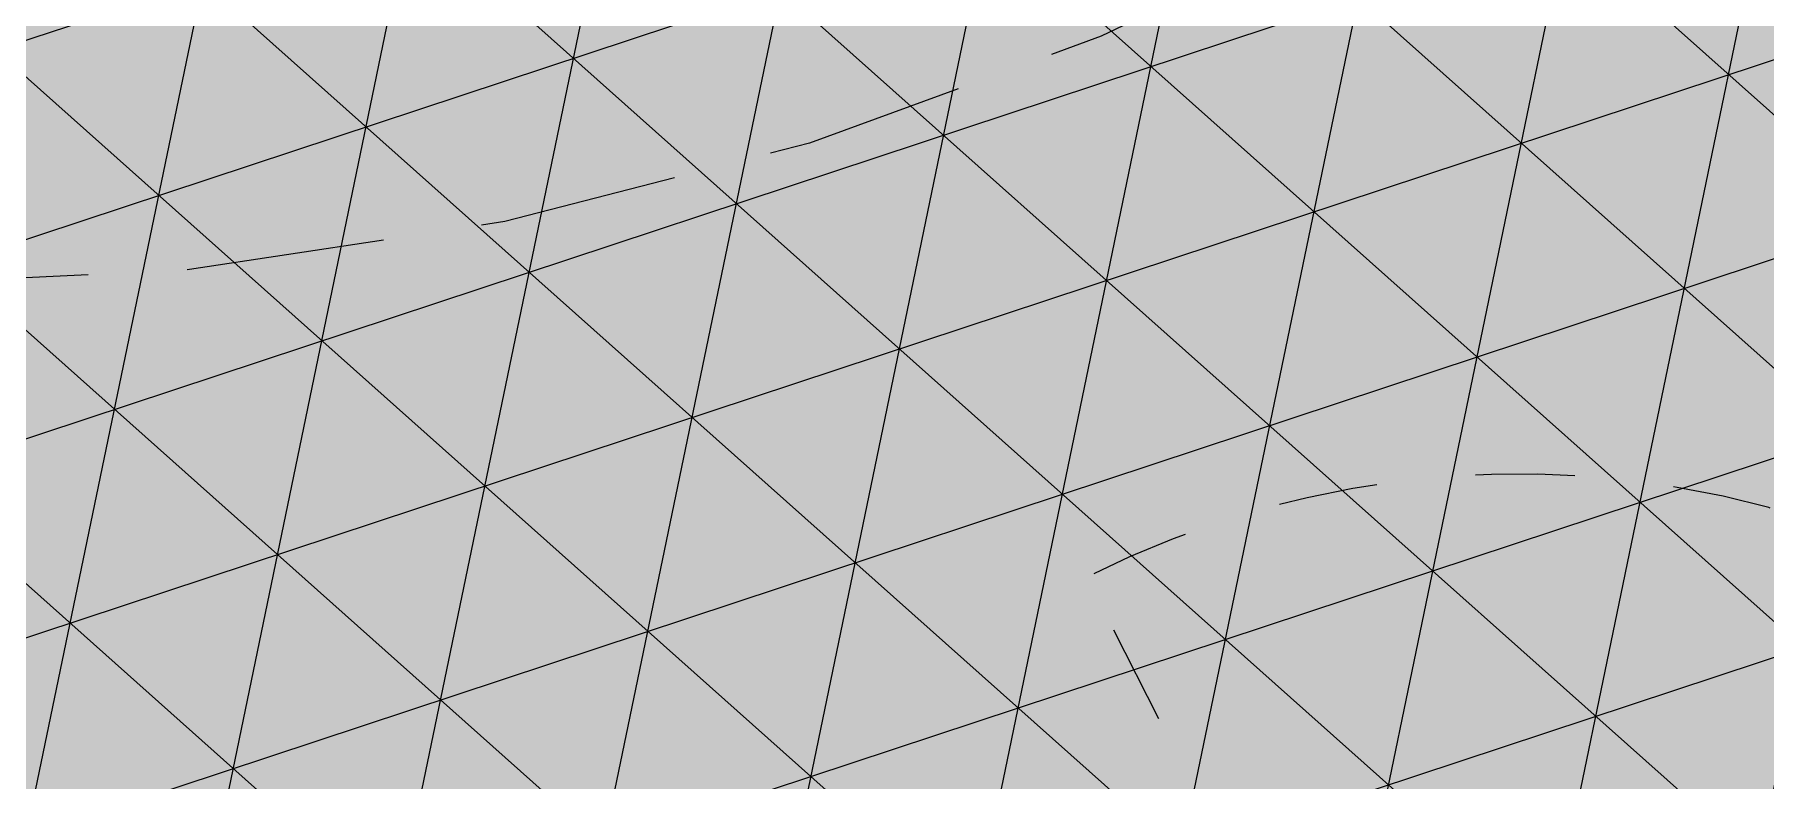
# Model space of a CAD drawing. Header units: metres. Extents: x 678805 to 1359287, y 2747329 to 5497370.
# Drawn here: x 679878.529 to 679880.708, y 2748654.324 to 2748655.263 of the extents above; entities that cross this region are included whole.
import ezdxf

# ---------------------------------------------------------------- set-up
doc = ezdxf.new("R2010")
doc.units = ezdxf.units.M
doc.linetypes.add('XREF_MON_BUILDINGS$0$Dash_2_', pattern=[0.25, 0.125, -0.125])
doc.linetypes.add('XREF_MON_SFT_TREES$0$HIDDEN', pattern=[0.375, 0.25, -0.125])
for name, color, linetype in [('00_XREF_MON_HSC_PAVEMENT', 7, 'Continuous'), ('00_XREF_TWQ_BUILDINGS', 7, 'Continuous'), ('00_XREF_TWQ_SFT_TREES', 7, 'Continuous'), ('XREF_MON_BUILDINGS$0$00-Modulos DEFINIDOS', 7, 'Continuous'), ('XREF_MON_BUILDINGS$0$02-L-06_Plan Change', 252, 'Continuous'), ('XREF_MON_SFT_TREES$0$SL_TREE_CANOPY', 251, 'XREF_MON_SFT_TREES$0$HIDDEN')]:
    doc.layers.add(name, color=color, linetype=linetype)
for name, color, linetype, true_color in [('XREF_MON_BUILDINGS$0$0-WIPEOUTS', 7, 'Continuous', 0xffffff), ('XREF_MON_BUILDINGS$0$02-L-06_Walls HATCH 01', 9, 'Continuous', 0x808080), ('XREF_MON_SFT_TREES$0$SL_TREE_PROSOPIS_CINERARIA', 7, 'Continuous', 0x5f7f00)]:
    doc.layers.add(name, color=color, linetype=linetype, true_color=true_color)
doc.layers.add('XREF_MON_HSC_PAVEMENT$0$03-TR-Pavement_03_Lawn', color=74, linetype='Continuous', lineweight=5)
doc.layers.add('XREF_MON_HSC_PAVEMENT$0$03-TR-Pavement_05_Precast irregular Concrete Blocks_Open Joint', color=7, linetype='Continuous', lineweight=5, true_color=0x82ae7e)
doc.layers.add('XREF_MON_HSC_PAVEMENT$0$03-TR-Pavement_07_Precast irregular Concrete Blocks', color=7, linetype='Continuous', lineweight=5, true_color=0xb3b3b3)
doc.layers.get('XREF_MON_SFT_TREES$0$SL_TREE_PROSOPIS_CINERARIA').off()

# ---------------------------------------------------------------- blocks, each defined once
blk = doc.blocks.new('XREF_MON_BUILDINGS$0$Kiosk door')
at = {"linetype": 'XREF_MON_BUILDINGS$0$Dash_2_'}
blk.add_wipeout([(-0.3650003588485287, -0.20273887368162846), (-0.3649995805811452, 0.09726091754812582), (0.834999707727285, 0.09726091754812582), (0.8349996411514713, -0.20273888156785946)], dxfattribs=at).dxf.layer = 'XREF_MON_BUILDINGS$0$0-WIPEOUTS'
at = {"layer": 'XREF_MON_BUILDINGS$0$02-L-06_Walls HATCH 01', "linetype": 'Continuous'}
h = blk.add_hatch(color=256, dxfattribs=at)
h.dxf.hatch_style = 1
h.paths.add_polyline_path([(0.8349997775229442, 0.09726260458085129), (0.7350005010742805, 0.09726468567793631), (0.7350005714583424, -0.1827374759855043), (0.8349998004780701, -0.1827409063021986)])
h.paths.add_polyline_path([(-0.2649995567047153, 0.09726103613911455), (-0.3649998889106872, 0.09726103613911455), (-0.3649999365919983, -0.1827395266227524), (-0.2649996043860263, -0.1827395266227524)])
at = {"linetype": 'Continuous'}
blk.add_line((0.8349996411514713, -0.2027388816146684), (0.8349996602950842, 0.09726091754812624), dxfattribs=at)
for points in [[(-0.3649999363518257, 0.09726091754812596), (-0.2649995805807295, 0.09726091754812596), (-0.2649996471565431, -0.1827395200508933), (-0.3650000029276393, -0.1827395200508933)], [(0.8349996602950842, 0.09726091754812624), (0.7350004194192705, 0.0972635265395761), (0.735000352843457, -0.1827378866425775), (0.8349995937192707, -0.1827404956340273)]]:
    blk.add_lwpolyline(points, close=True, dxfattribs=at)
at = {"layer": 'XREF_MON_BUILDINGS$0$02-L-06_Plan Change', "linetype": 'Continuous'}
for p, q in [((0.6349999970723608, -0.1827395266227524), (-0.3650000029276393, -0.1827395266227524)), ((-0.3650000029276393, -0.1827395266227524), (-0.3650000029276393, -0.2027388736816308))]:
    blk.add_line(p, q, dxfattribs=at)
at = {"layer": 'XREF_MON_BUILDINGS$0$02-L-06_Plan Change', "linetype": 'XREF_MON_BUILDINGS$0$Dash_2_'}
blk.add_line((0.8349992605688576, -0.182739522224247), (0.8350023100480466, -1.382739947271413), dxfattribs=at)
blk.add_lwpolyline([(0.8349997077205344, 0.09726376371885229), (-0.3649999363518257, 0.09726091754812596)], dxfattribs=at)
at = {"layer": 'XREF_MON_BUILDINGS$0$02-L-06_Plan Change', "linetype": 'Continuous'}
blk.add_lwpolyline([(-0.3650000029276393, -0.2027388736816308), (0.8349996411514713, -0.2027388815678594), (0.8349996411514713, -0.1827395279371219), (-0.3650000029276393, -0.1827395200508933)], close=True, dxfattribs=at)
at = {"layer": 'XREF_MON_BUILDINGS$0$02-L-06_Plan Change', "linetype": 'XREF_MON_BUILDINGS$0$Dash_2_'}
blk.add_arc((0.8349992605718095, -0.1827406837752702), 1.199999263500018, 179.9999441634501, 270.0001456018545, dxfattribs=at)
blk = doc.blocks.new('XREF_MON_BUILDINGS$0$A$C2A062E35')
at = {"layer": 'XREF_MON_BUILDINGS$0$02-L-06_Walls HATCH 01', "linetype": 'Continuous', "rotation": 90.00000000000001}
blk.add_blockref('XREF_MON_BUILDINGS$0$Kiosk door', (10.87207064022698, 2.32528181506899), dxfattribs=at)
blk = doc.blocks.new('XREF_MON_BUILDINGS')
at = {"layer": 'XREF_MON_BUILDINGS$0$00-Modulos DEFINIDOS', "rotation": 116.9048921632765}
blk.add_blockref('XREF_MON_BUILDINGS$0$A$C2A062E35', (679888.217495378, 2748645.081921207), dxfattribs=at)
blk = doc.blocks.new('XREF_MON_SFT_TREES$0$Prosopis_cineraria')
at = {"layer": 'XREF_MON_SFT_TREES$0$SL_TREE_CANOPY', "linetype": 'XREF_MON_SFT_TREES$0$HIDDEN'}
blk.add_circle((0, 0), 4, dxfattribs=at)
blk = doc.blocks.new('XREF_MON_SFT_TREES')
at = {"layer": 'XREF_MON_SFT_TREES$0$SL_TREE_PROSOPIS_CINERARIA', "rotation": 25.44812939262281}
blk.add_blockref('XREF_MON_SFT_TREES$0$Prosopis_cineraria', (679878.3147939104, 2748658.946753971), dxfattribs=at)
blk = doc.blocks.new('XREF_MON_HSC_PAVEMENT')
at = {"layer": 'XREF_MON_HSC_PAVEMENT$0$03-TR-Pavement_03_Lawn'}
h = blk.add_hatch(dxfattribs=at)
h.set_pattern_fill('ANSI31', color=256, scale=0.0393, angle=45)
h.set_pattern_definition([(90, (0, 0), (-0.1247775, 0), [])])
h.paths.add_polyline_path([(679874.0262284864, 2748674.728637265, 0.01254076541906376), (679875.9234115153, 2748675.63782023), (679869.3613649786, 2748695.506851028), (679843.8694821118, 2748679.607596023), (679860.328593115, 2748674.06416209, 0.1888687683771232)])
h.paths.add_polyline_path([(679862.4109662712, 2748672.268367412, 0.1559975230815173), (679874.5175256642, 2748673.633818977, 0.01146884181128501), (679876.3040582464, 2748674.485271009), (679878.8172076924, 2748666.875778534), (679858.9517346768, 2748650.464589607), (679841.6437424201, 2748678.219405001), (679842.5511748864, 2748678.78536948), (679856.3186077652, 2748674.148493613, -0.2313592348143857), (679868.1277345138, 2748662.475860189), (679869.2604366232, 2748662.872074691, 0.1477627727117665)])
at = {"layer": 'XREF_MON_HSC_PAVEMENT$0$03-TR-Pavement_05_Precast irregular Concrete Blocks_Open Joint'}
h = blk.add_hatch(dxfattribs=at)
h.set_pattern_fill('SWAMP', color=256, scale=0.01)
h.set_pattern_definition([(0, (0, 0), (0.127, 0.219970452362), [0.03175, -0.22225]), (90, (0.015875, 0), (-0.127, 0.219970452362), [0.015875, -0.424065904724]), (90, (0.01984375, 0), (-0.127, 0.219970452362), [0.0127, -0.427240904724]), (90, (0.01190625, 0), (-0.127, 0.219970452362), [0.0127, -0.427240904724]), (59.99999999999999, (0.0238125, 0), (-0.1269999998274466, 0.2199704524616237), [0.01016, -0.24384]), (120, (0.0079375, 0), (-0.2539999998274466, 9.962377589545213e-11), [0.01016, -0.24384])])
h.paths.add_polyline_path([(679859.1736075989, 2748650.112794552), (679870.7641582047, 2748631.529695605), (679892.2662281827, 2748641.761377243), (679884.3377472018, 2748658.423227134)])
at = {"layer": 'XREF_MON_HSC_PAVEMENT$0$03-TR-Pavement_07_Precast irregular Concrete Blocks', "linetype": 'Continuous'}
h = blk.add_hatch(dxfattribs=at)
h.set_pattern_fill('NET3', color=256, scale=0.075, angle=78.3)
h.set_pattern_definition([(78.3, (679859.1790499991, 2748650.114591902), (-0.2331774317793079, 0.04828872470676953), []), (138.3, (679859.1790499991, 2748650.114591902), (-0.1584079782020697, -0.1777932171567088), []), (198.3, (679859.1790499991, 2748650.114591902), (0.07476945357723823, -0.2260819418634784), [])])
h.paths.add_polyline_path([(679890.6371556517, 2748657.342844426), (679920.741844742, 2748667.285371205), (679924.2530223433, 2748656.64994519), (679938.8734504285, 2748663.617619418), (679932.6085180747, 2748673.736520523), (679919.9871595924, 2748669.569707189), (679919.80053409, 2748670.134812573), (679859.1738532959, 2748650.112875693), (679870.7641582038, 2748631.529695605), (679895.3042574044, 2748643.207013012)])
h = blk.add_hatch(dxfattribs=at)
h.set_pattern_fill('NET3', color=256, scale=0.075, angle=78.3)
h.set_pattern_definition([(78.3, (679859.0115092469, 2748650.373317899), (-0.2331774317793079, 0.04828872470676953), []), (138.3, (679859.0115092469, 2748650.373317899), (-0.1584079782020697, -0.1777932171567088), []), (198.3, (679859.0115092469, 2748650.373317899), (0.07476945357723823, -0.2260819418634784), [])])
edge = h.paths.add_edge_path()
edge.add_line((679859.008168256, 2748650.374094537), (679889.8896236456, 2748660.568603084))
edge.add_line((679889.8896236456, 2748660.568603084), (679885.9133345264, 2748672.608293831))
edge.add_line((679885.9133345264, 2748672.608293831), (679859.0051198624, 2748650.37898199))

msp = doc.modelspace()

# ---------------------------------------------------------------- block references
at = {"layer": '00_XREF_MON_HSC_PAVEMENT'}
msp.add_blockref('XREF_MON_HSC_PAVEMENT', (0, 0), dxfattribs=at)

# ---------------------------------------------------------------- next in the draw order: block references
at = {"layer": '00_XREF_TWQ_BUILDINGS'}
msp.add_blockref('XREF_MON_BUILDINGS', (0, 0), dxfattribs=at)

# ---------------------------------------------------------------- next in the draw order: block references
msp.add_blockref('XREF_MON_BUILDINGS', (0, 0))

# ---------------------------------------------------------------- next in the draw order: block references
at = {"layer": '00_XREF_TWQ_SFT_TREES'}
msp.add_blockref('XREF_MON_SFT_TREES', (0, 0), dxfattribs=at)

doc.saveas('drawing.dxf')
